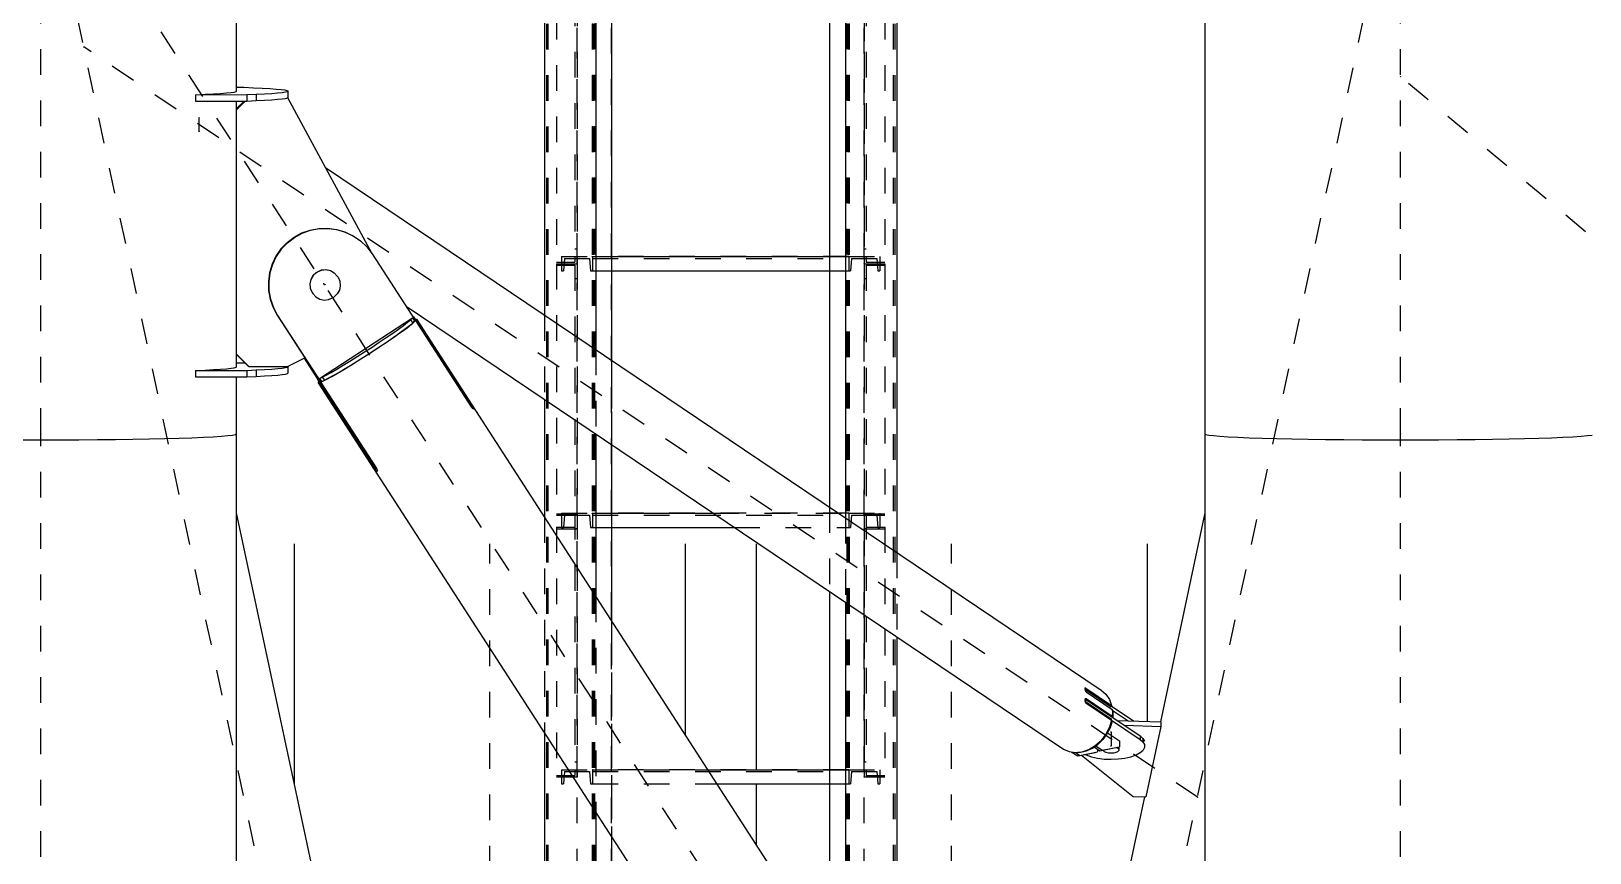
# Model space of a CAD drawing. Header units: millimetres. Extents: x 149919 to 150445, y 136651 to 136866.
# Drawn here: x 150370.78 to 150376.85, y 136738.25 to 136741.45 of the extents above; entities that cross this region are included whole.
import ezdxf

# ---------------------------------------------------------------- set-up
doc = ezdxf.new("R2010")
doc.units = ezdxf.units.MM
doc.header["$LTSCALE"] = 0.25
for name, pattern in [('CENTER', [50.8, 31.75, -6.35, 6.35, -6.35]), ('XKITLINE00', [0]), ('XKITLINE02', [4, 2, -2]), ('XKITLINE03', [6, 3, -1, 1, -1])]:
    doc.linetypes.add(name, pattern=pattern)

# ---------------------------------------------------------------- blocks, each defined once
blk = doc.blocks.new('çatıı')
at = {"color": 8, "linetype": 'CENTER'}
for p, q in [((22900, 8951.04), (22900, 10620.27)), ((23430, 8951.04), (23430, 10620.27)), ((23075, 8360.27), (22900, 9180.27)), ((23430, 8360.27), (22900, 9180.27)), ((23255, 8360.27), (23430, 9180.27)), ((23350.86, 8809.46), (22916.72, 9101.89)), ((25173.61, 7630.28), (23430, 9090.27)), ((22961.71, 9068.84), (22961.71, 9074.35)), ((23010.76, 9009.2), (23010.16, 9009.53)), ((22900, 7286.23), (22900, 8951.04)), ((23430, 7286.23), (23430, 8951.04)), ((23075, 8100.54), (23075, 8908.22)), ((23255, 8100.54), (23255, 8908.22)), ((23317.18, 8834.91), (23317.18, 8829.39))]:
    blk.add_line(p, q, dxfattribs=at)
at = {"color": 116, "linetype": 'XKITLINE02', "true_color": 0x136734}
for p, q in [((23097.16, 9590.91), (23097.16, 7919.31)), ((23097.69, 9590.91), (23097.69, 7919.31)), ((23114.92, 9590.91), (23114.92, 7919.31)), ((23115, 9590.95), (23115.01, 7919.31)), ((23115, 9590.95), (23115.01, 7919.31)), ((23115.46, 9590.91), (23115.46, 7919.31)), ((23115.85, 9590.95), (23115.86, 7919.31)), ((23115.85, 9590.95), (23115.86, 7919.31)), ((23122.5, 9590.95), (23122.51, 7919.31)), ((23122.5, 9590.95), (23122.51, 7919.31)), ((23214.14, 9590.95), (23214.14, 7919.31)), ((23214.54, 9590.91), (23214.54, 7919.31)), ((23214.99, 9590.95), (23214.99, 7919.31)), ((23215.07, 9590.91), (23215.07, 7919.31)), ((23232.3, 9590.91), (23232.3, 7919.31)), ((23232.84, 9590.91), (23232.84, 7919.31)), ((23108.21, 9119.94), (23108.21, 9017.96)), ((23109.01, 9119.94), (23109.01, 9017.38)), ((23220.99, 9119.94), (23220.99, 9017.38)), ((23221.79, 9119.94), (23221.79, 9017.96)), ((23101.01, 9114.7), (23101.01, 9017.38)), ((23228.99, 9114.7), (23228.99, 9017.38)), ((23108.21, 9023.2), (23109.01, 9023.2)), ((23220.99, 9023.2), (23221.79, 9023.2)), ((23101.01, 9017.96), (23108.21, 9017.96)), ((23101.01, 9017.38), (23101.01, 8919.35)), ((23101.01, 9017.38), (23109.01, 9017.38)), ((23101.01, 9017.38), (23109.01, 9017.38)), ((23101.01, 9016.8), (23108.21, 9016.8)), ((23103.01, 9020.13), (23103.01, 9014.63)), ((23103.01, 9020.13), (23115.01, 9020.13)), ((23103.01, 9020.13), (23103.01, 9014.63)), ((23104.07, 9019.43), (23103.69, 9014.63)), ((23104.07, 9019.43), (23103.69, 9014.63)), ((23104.07, 9019.43), (23113.94, 9019.43)), ((23108.21, 9016.8), (23108.21, 8914.13)), ((23109.01, 9017.38), (23109.01, 8914.13)), ((23113.94, 9019.43), (23114.33, 9014.63)), ((23113.94, 9019.43), (23114.33, 9014.63)), ((23115.01, 9020.13), (23115.01, 9014.63)), ((23115.01, 9020.13), (23122.5, 9020.13)), ((23115.01, 9020.13), (23115.01, 9014.63)), ((23115.01, 9020.13), (23115.01, 9014.63)), ((23115.01, 9019.43), (23214.99, 9019.43)), ((23207.49, 9020.13), (23214.99, 9020.13)), ((23214.99, 9020.13), (23214.99, 9014.63)), ((23214.99, 9020.13), (23214.99, 9014.63)), ((23214.99, 9020.13), (23226.99, 9020.13)), ((23214.99, 9020.13), (23214.99, 9014.63)), ((23216.05, 9019.43), (23215.67, 9014.63)), ((23216.05, 9019.43), (23215.67, 9014.63)), ((23216.05, 9019.43), (23225.92, 9019.43)), ((23220.99, 9020.13), (23220.99, 9017.38)), ((23220.99, 9017.38), (23228.99, 9017.38)), ((23220.99, 9017.38), (23220.99, 8914.13)), ((23220.99, 9017.38), (23228.99, 9017.38)), ((23221.79, 9017.96), (23228.99, 9017.96)), ((23221.79, 9016.8), (23221.79, 8914.13)), ((23221.79, 9016.8), (23228.99, 9016.8)), ((23225.92, 9019.43), (23226.31, 9014.63)), ((23225.92, 9019.43), (23226.31, 9014.63)), ((23226.99, 9020.13), (23226.99, 9014.63)), ((23226.99, 9020.13), (23226.99, 9014.63)), ((23228.99, 9017.38), (23228.99, 8919.35)), ((23103.01, 9014.63), (23103.69, 9014.63)), ((23108.21, 9011.57), (23109.01, 9011.57)), ((23114.33, 9014.63), (23115.01, 9014.63)), ((23115.01, 9014.63), (23122.5, 9014.63)), ((23207.49, 9014.63), (23214.99, 9014.63)), ((23214.99, 9014.63), (23215.67, 9014.63)), ((23220.99, 9011.57), (23221.79, 9011.57)), ((23226.31, 9014.63), (23226.99, 9014.63)), ((23096.31, 8997.38), (23096.31, 8964.48)), ((23116.31, 8983.91), (23116.31, 8951.01)), ((23122.5, 8979.73), (23122.5, 8946.83)), ((23101.01, 8919.93), (23109.01, 8919.93)), ((23103.01, 8920.13), (23103.01, 8914.63)), ((23103.01, 8920.13), (23115.01, 8920.13)), ((23103.01, 8920.13), (23103.01, 8914.63)), ((23104.07, 8919.43), (23103.69, 8914.63)), ((23104.07, 8919.43), (23103.69, 8914.63)), ((23104.07, 8919.43), (23113.94, 8919.43)), ((23108.21, 8919.94), (23108.21, 8817.96)), ((23108.21, 8919.94), (23109.01, 8919.94)), ((23109.01, 8919.94), (23109.01, 8817.38)), ((23113.94, 8919.43), (23114.33, 8914.63)), ((23113.94, 8919.43), (23114.33, 8914.63)), ((23115.01, 8920.13), (23115.01, 8914.63)), ((23115.01, 8920.13), (23122.5, 8920.13)), ((23115.01, 8920.13), (23115.01, 8914.63)), ((23115.01, 8920.13), (23115.01, 8914.63)), ((23115.01, 8919.43), (23214.99, 8919.43)), ((23162.15, 8920.13), (23214.99, 8920.13)), ((23207.49, 8922.49), (23207.49, 8889.59)), ((23214.99, 8920.13), (23214.99, 8914.63)), ((23214.99, 8920.13), (23214.99, 8914.63)), ((23214.99, 8920.13), (23226.99, 8920.13)), ((23214.99, 8920.13), (23214.99, 8914.63)), ((23216.05, 8919.43), (23215.67, 8914.63)), ((23216.05, 8919.43), (23215.67, 8914.63)), ((23216.05, 8919.43), (23225.92, 8919.43)), ((23220.99, 8919.94), (23220.99, 8817.38)), ((23220.99, 8919.94), (23221.79, 8919.94)), ((23220.99, 8919.93), (23228.99, 8919.93)), ((23221.79, 8919.94), (23221.79, 8817.96)), ((23225.92, 8919.43), (23226.31, 8914.63)), ((23225.92, 8919.43), (23226.31, 8914.63)), ((23226.99, 8920.13), (23226.99, 8914.63)), ((23226.99, 8920.13), (23226.99, 8914.63)), ((23096.31, 8918.63), (23096.31, 8834.47)), ((23101.01, 8919.35), (23108.21, 8919.35)), ((23101.01, 8914.7), (23101.01, 8817.38)), ((23101.01, 8914.7), (23108.21, 8914.7)), ((23101.01, 8914.12), (23109.01, 8914.12)), ((23103.01, 8914.63), (23103.69, 8914.63)), ((23108.21, 8914.13), (23109.01, 8914.13)), ((23114.33, 8914.63), (23115.01, 8914.63)), ((23115.01, 8914.63), (23122.5, 8914.63)), ((23170.31, 8914.63), (23214.99, 8914.63)), ((23213.69, 8918.31), (23213.69, 8885.41)), ((23214.99, 8914.63), (23215.67, 8914.63)), ((23220.99, 8914.13), (23221.79, 8914.13)), ((23220.99, 8914.12), (23228.99, 8914.12)), ((23220.99, 8913.4), (23220.99, 8817.38)), ((23221.79, 8919.35), (23228.99, 8919.35)), ((23221.79, 8914.7), (23228.99, 8914.7)), ((23226.31, 8914.63), (23226.99, 8914.63)), ((23228.99, 8914.7), (23228.99, 8817.38)), ((23233.69, 8904.84), (23233.69, 8871.94)), ((23116.31, 8887.68), (23116.31, 8803.53)), ((23122.5, 8878.09), (23122.51, 8793.94)), ((23108.21, 8823.2), (23109.01, 8823.2)), ((23220.99, 8823.2), (23221.79, 8823.2)), ((23101.01, 8817.96), (23108.21, 8817.96)), ((23101.01, 8817.38), (23109.01, 8817.38)), ((23103.01, 8820.13), (23103.01, 8814.63)), ((23103.01, 8820.13), (23115.01, 8820.13)), ((23103.01, 8820.13), (23103.01, 8814.63)), ((23104.07, 8819.43), (23103.69, 8814.63)), ((23104.07, 8819.43), (23103.69, 8814.63)), ((23104.07, 8819.43), (23113.94, 8819.43)), ((23113.94, 8819.43), (23114.33, 8814.63)), ((23113.94, 8819.43), (23114.33, 8814.63)), ((23115.01, 8820.13), (23115.01, 8814.63)), ((23115.01, 8820.13), (23159.97, 8820.13)), ((23115.01, 8820.13), (23115.01, 8814.63)), ((23115.01, 8820.13), (23115.01, 8814.63)), ((23115.01, 8819.43), (23214.99, 8819.43)), ((23207.49, 8820.13), (23214.99, 8820.13)), ((23214.99, 8820.13), (23214.99, 8814.63)), ((23214.99, 8820.13), (23214.99, 8814.63)), ((23214.99, 8820.13), (23226.99, 8820.13)), ((23214.99, 8820.13), (23214.99, 8814.63)), ((23216.05, 8819.43), (23215.67, 8814.63)), ((23216.05, 8819.43), (23215.67, 8814.63)), ((23216.05, 8819.43), (23225.92, 8819.43)), ((23220.99, 8817.38), (23228.99, 8817.38)), ((23221.79, 8817.96), (23228.99, 8817.96)), ((23225.92, 8819.43), (23226.31, 8814.63)), ((23225.92, 8819.43), (23226.31, 8814.63)), ((23226.99, 8820.13), (23226.99, 8814.63)), ((23226.99, 8820.13), (23226.99, 8814.63)), ((23103.01, 8814.63), (23103.69, 8814.63)), ((23114.33, 8814.63), (23115.01, 8814.63)), ((23115.01, 8814.63), (23163.52, 8814.63)), ((23207.49, 8814.63), (23214.99, 8814.63)), ((23214.99, 8814.63), (23215.67, 8814.63)), ((23226.31, 8814.63), (23226.99, 8814.63))]:
    blk.add_line(p, q, dxfattribs=at)
at = {"color": 1, "linetype": 'XKITLINE03'}
for p, q in [((23109.01, 7919.31), (23109.01, 9590.91)), ((23122.51, 7919.31), (23122.5, 9590.95)), ((23214.99, 9590.95), (23214.99, 7919.31)), ((23220.99, 7919.31), (23220.99, 9590.91)), ((23109.01, 9017.38), (23109.01, 9114.12)), ((23220.99, 9114.12), (23220.99, 9017.38)), ((23109.01, 8919.93), (23109.01, 9017.38)), ((23214.99, 9020.13), (23115.01, 9020.13)), ((23115.01, 9020.13), (23115.01, 9020.13)), ((23214.99, 9020.13), (23214.99, 9020.13)), ((23220.99, 9017.38), (23220.99, 8919.93)), ((23214.99, 8920.13), (23115.01, 8920.13)), ((23115.01, 8920.13), (23115.01, 8920.13)), ((23214.99, 8920.13), (23214.99, 8920.13)), ((23109.01, 8817.38), (23109.01, 8914.12)), ((23220.99, 8914.12), (23220.99, 8817.38)), ((23214.99, 8820.13), (23115.01, 8820.13)), ((23115.01, 8820.13), (23115.01, 8820.13)), ((23214.99, 8820.13), (23214.99, 8820.13))]:
    blk.add_line(p, q, dxfattribs=at)
at = {"color": 7, "linetype": 'XKITLINE00'}
for p, q in [((23096.31, 9157.44), (23096.31, 8997.38)), ((23116.31, 9157.44), (23116.31, 8983.91)), ((23122.5, 9157.44), (23122.5, 8979.73)), ((23207.49, 9157.44), (23207.49, 8922.49)), ((23213.69, 9157.44), (23213.69, 8918.31)), ((23233.69, 9157.44), (23233.69, 8904.84)), ((23122.5, 9020.13), (23207.49, 9020.13)), ((23122.5, 9014.63), (23207.49, 9014.63)), ((23096.31, 8964.48), (23096.31, 8918.63)), ((23116.31, 8951.01), (23116.31, 8887.68)), ((23122.5, 8946.83), (23122.5, 8878.09)), ((23122.5, 8920.13), (23162.15, 8920.13)), ((23122.5, 8914.63), (23170.31, 8914.63)), ((23207.49, 8889.59), (23207.49, 8746.61)), ((23213.69, 8885.41), (23213.69, 8737.02)), ((23233.69, 8871.94), (23233.69, 8706.08)), ((23096.31, 8834.47), (23096.31, 8383.05)), ((23159.97, 8820.13), (23207.49, 8820.13)), ((23163.52, 8814.63), (23207.49, 8814.63)), ((23116.31, 8803.53), (23116.31, 8383.05)), ((23122.51, 8793.94), (23122.51, 8383.05))]:
    blk.add_line(p, q, dxfattribs=at)
at = {"color": 8, "linetype": 'XKITLINE00'}
for p, q in [((22976.2, 9141.74), (22976.2, 9084.56)), ((23353.8, 9141.74), (23353.8, 8951.04)), ((22964.01, 9083.4), (22967.27, 9083.56)), ((22967.27, 9083.56), (22970.06, 9083.74)), ((22970.06, 9083.74), (22972.35, 9083.92)), ((22972.35, 9083.92), (22974.14, 9084.1)), ((22974.14, 9084.1), (22975.4, 9084.29)), ((22975.4, 9084.29), (22976.13, 9084.49)), ((22976.32, 9084.68), (22976.13, 9084.49)), ((22976.2, 9086.24), (22979.09, 9086.14)), ((22976.2, 9084.75), (22976.32, 9084.68)), ((22979.09, 9086.14), (22982.93, 9085.99)), ((22980.26, 9083.27), (22983.98, 9083.43)), ((22982.93, 9085.99), (22986.33, 9085.82)), ((22983.98, 9083.43), (22987.24, 9083.6)), ((22983.98, 9083.43), (22983.98, 9080.93)), ((22986.33, 9085.82), (22989.26, 9085.65)), ((22987.24, 9083.6), (22990.03, 9083.77)), ((22989.26, 9085.65), (22991.7, 9085.47)), ((22990.03, 9083.77), (22992.32, 9083.95)), ((22991.7, 9085.47), (22993.64, 9085.29)), ((22992.32, 9083.95), (22994.11, 9084.14)), ((22993.64, 9085.29), (22995.05, 9085.1)), ((22994.11, 9084.14), (22995.37, 9084.33)), ((22995.05, 9085.1), (22995.94, 9084.91)), ((22995.37, 9084.33), (22996.1, 9084.52)), ((22995.94, 9084.91), (22996.29, 9084.71)), ((22996.29, 9084.71), (22996.1, 9084.52)), ((22996.29, 9084.71), (22996.29, 9082.21)), ((22960.29, 9083.24), (22964.01, 9083.4)), ((22960.29, 9083.24), (22980.26, 9083.27)), ((22960.29, 9083.24), (22960.29, 9080.74)), ((22960.29, 9080.74), (22980.26, 9080.77)), ((22976.2, 9080.77), (22976.2, 8977.1)), ((22979.28, 9080.77), (22976.2, 9077.68)), ((22979.71, 9080.77), (22976.2, 9077.25)), ((22980.26, 9083.27), (22980.26, 9080.77)), ((22980.26, 9080.77), (22983.98, 9080.93)), ((22983.98, 9080.93), (22987.24, 9081.1)), ((22987.24, 9081.1), (22990.03, 9081.27)), ((22990.03, 9081.27), (22992.32, 9081.45)), ((22992.32, 9081.45), (22994.11, 9081.64)), ((22994.11, 9081.64), (22995.37, 9081.83)), ((22995.37, 9081.83), (22996.1, 9082.02)), ((22996.29, 9082.21), (22996.1, 9082.02)), ((22996.18, 9082.11), (23029.08, 9021.34)), ((23010.91, 9054.9), (23313.29, 8851.22)), ((22998.7, 9027.73), (23001.73, 9029.37)), ((22998.83, 9027.65), (23001.87, 9029.29)), ((23001.73, 9029.37), (23004.98, 9030.52)), ((23001.87, 9029.29), (23005.12, 9030.45)), ((23004.98, 9030.52), (23008.37, 9031.15)), ((23005.12, 9030.45), (23008.51, 9031.07)), ((23008.37, 9031.15), (23011.82, 9031.24)), ((23008.51, 9031.07), (23011.96, 9031.16)), ((23011.82, 9031.24), (23015.24, 9030.78)), ((23011.96, 9031.16), (23015.37, 9030.71)), ((23015.24, 9030.78), (23018.54, 9029.8)), ((23015.37, 9030.71), (23018.68, 9029.73)), ((23018.54, 9029.8), (23021.65, 9028.31)), ((23018.68, 9029.73), (23021.78, 9028.24)), ((22993.58, 9023.12), (22991.62, 9020.28)), ((22993.72, 9023.05), (22991.76, 9020.21)), ((22995.96, 9025.63), (22993.58, 9023.12)), ((22996.1, 9025.55), (22993.72, 9023.05)), ((22995.96, 9025.63), (22998.7, 9027.73)), ((22996.1, 9025.55), (22998.83, 9027.65)), ((23021.65, 9028.31), (23021.7, 9028.28)), ((23021.65, 9028.31), (23021.78, 9028.24)), ((23021.78, 9028.24), (23024.62, 9026.28)), ((23024.62, 9026.28), (23027.12, 9023.91)), ((23027.12, 9023.91), (23029.21, 9021.17)), ((22990.13, 9017.17), (22989.15, 9013.86)), ((22990.27, 9017.09), (22989.28, 9013.78)), ((22991.62, 9020.28), (22990.13, 9017.17)), ((22991.76, 9020.21), (22990.27, 9017.09)), ((23029.21, 9021.17), (23046.01, 8995.17)), ((22989.15, 9013.86), (22988.69, 9010.44)), ((22989.28, 9013.78), (22988.82, 9010.36)), ((23005.2, 9011.28), (23004.83, 9009.57)), ((23005.24, 9011.26), (23004.87, 9009.55)), ((23006.08, 9012.8), (23005.2, 9011.28)), ((23006.12, 9012.78), (23005.24, 9011.26)), ((23006.08, 9012.8), (23007.38, 9013.97)), ((23006.12, 9012.78), (23007.42, 9013.95)), ((23007.38, 9013.97), (23007.8, 9014.24)), ((23007.38, 9013.97), (23007.42, 9013.95)), ((23007.42, 9013.95), (23007.84, 9014.22)), ((23007.8, 9014.24), (23009.4, 9014.95)), ((23007.8, 9014.24), (23007.84, 9014.22)), ((23007.84, 9014.22), (23009.44, 9014.93)), ((23009.4, 9014.95), (23011.14, 9015.14)), ((23009.44, 9014.93), (23011.18, 9015.11)), ((23011.14, 9015.14), (23012.85, 9014.77)), ((23011.18, 9015.11), (23012.89, 9014.75)), ((23012.85, 9014.77), (23012.89, 9014.75)), ((23012.89, 9014.75), (23014.41, 9013.87)), ((23014.41, 9013.87), (23015.57, 9012.57)), ((23015.57, 9012.57), (23015.84, 9012.15)), ((23015.84, 9012.15), (23016.55, 9010.55)), ((23016.55, 9010.55), (23016.73, 9008.81)), ((22988.69, 9010.44), (22988.77, 9006.99)), ((22988.77, 9006.99), (22989.39, 9003.6)), ((22988.82, 9010.36), (22988.91, 9006.91)), ((22988.91, 9006.91), (22989.53, 9003.52)), ((23004.83, 9009.57), (23005.01, 9007.83)), ((23004.87, 9009.55), (23005.05, 9007.81)), ((23005.01, 9007.83), (23005.72, 9006.23)), ((23005.05, 9007.81), (23005.76, 9006.2)), ((23005.72, 9006.23), (23005.76, 9006.2)), ((23005.72, 9006.23), (23005.99, 9005.81)), ((23005.76, 9006.2), (23006.03, 9005.79)), ((23005.99, 9005.81), (23006.03, 9005.79)), ((23005.99, 9005.81), (23007.16, 9004.51)), ((23006.03, 9005.79), (23007.2, 9004.48)), ((23007.2, 9004.48), (23008.71, 9003.61)), ((23014.18, 9004.41), (23015.49, 9005.58)), ((23016.36, 9007.09), (23015.49, 9005.58)), ((23016.73, 9008.81), (23016.36, 9007.09)), ((22989.39, 9003.6), (22990.54, 9000.34)), ((22989.53, 9003.52), (22990.67, 9000.27)), ((22990.54, 9000.34), (22992.17, 8997.31)), ((22990.54, 9000.34), (22990.67, 9000.27)), ((22990.67, 9000.27), (22992.31, 8997.23)), ((23008.71, 9003.61), (23010.42, 9003.24)), ((23010.42, 9003.24), (23012.16, 9003.42)), ((23012.16, 9003.42), (23013.76, 9004.14)), ((23013.76, 9004.14), (23014.18, 9004.41)), ((23042.36, 9000.81), (23298.59, 8828.22)), ((22992.17, 8997.31), (23030.66, 8937.77)), ((22992.17, 8997.31), (22992.31, 8997.23)), ((22992.31, 8997.23), (23009.11, 8971.24)), ((23008.61, 8972.69), (23044.9, 8996.23)), ((23039.42, 8991.92), (23041.36, 8993.34)), ((23040.53, 8990.83), (23042.74, 8992.45)), ((23041.36, 8993.34), (23042.95, 8994.55)), ((23042.17, 8992.08), (23043.76, 8993.29)), ((23042.74, 8992.45), (23044.48, 8993.79)), ((23042.95, 8994.55), (23044.13, 8995.52)), ((23043.76, 8993.29), (23044.95, 8994.26)), ((23044.13, 8995.52), (23044.9, 8996.23)), ((23044.13, 8995.52), (23044.95, 8994.26)), ((23044.48, 8993.79), (23045.69, 8994.82)), ((23044.9, 8996.23), (23045.71, 8994.97)), ((23044.95, 8994.26), (23045.71, 8994.97)), ((23044.97, 8996.79), (23045.07, 8996.8)), ((23045.07, 8996.8), (23045.19, 8996.79)), ((23045.12, 8996.55), (23045.19, 8996.6)), ((23045.19, 8996.79), (23045.23, 8996.72)), ((23045.23, 8996.72), (23045.19, 8996.6)), ((23045.19, 8996.6), (23046, 8995.34)), ((23045.23, 8996.72), (23046.04, 8995.46)), ((23046.07, 8995.2), (23045.69, 8994.82)), ((23045.71, 8994.97), (23046.07, 8995.2)), ((23045.71, 8994.98), (23046.01, 8995.17)), ((23045.91, 8995.66), (23046.05, 8995.75)), ((23045.93, 8995.29), (23046.37, 8995.57)), ((23045.93, 8995.29), (23046, 8995.34)), ((23046.04, 8995.46), (23046, 8995.34)), ((23046.05, 8995.75), (23046.42, 8995.8)), ((23046.07, 8995.2), (23067.75, 8961.66)), ((23046.42, 8995.8), (23046.37, 8995.57)), ((23046.37, 8995.57), (23068.05, 8962.03)), ((23046.42, 8995.8), (23321.7, 8569.91)), ((23029.11, 8984.9), (23031.95, 8986.78)), ((23031.81, 8984.85), (23034.98, 8986.98)), ((23031.95, 8986.78), (23034.66, 8988.6)), ((23032.76, 8985.52), (23035.47, 8987.34)), ((23034.66, 8988.6), (23037.17, 8990.33)), ((23034.98, 8986.98), (23037.92, 8988.99)), ((23035.47, 8987.34), (23037.98, 8989.07)), ((23037.17, 8990.33), (23039.42, 8991.92)), ((23037.92, 8988.99), (23040.53, 8990.83)), ((23037.98, 8989.07), (23040.23, 8990.66)), ((23040.23, 8990.66), (23042.17, 8992.08)), ((22976.2, 8982.2), (22981.14, 8977.26)), ((22976.2, 8982.08), (22980.87, 8977.41)), ((22996.12, 8977.28), (23002.88, 8980.72)), ((23002.67, 8980.61), (23007.78, 8972.71)), ((23002.73, 8980.65), (23007.84, 8972.75)), ((23020.49, 8979.41), (23023.31, 8981.17)), ((23021.88, 8978.47), (23025.16, 8980.53)), ((23023.31, 8981.17), (23026.21, 8983.02)), ((23024.13, 8979.91), (23027.02, 8981.76)), ((23025.16, 8980.53), (23028.5, 8982.68)), ((23026.21, 8983.02), (23029.11, 8984.9)), ((23027.02, 8981.76), (23029.93, 8983.64)), ((23028.5, 8982.68), (23031.81, 8984.85)), ((23029.93, 8983.64), (23032.76, 8985.52)), ((22960.29, 8975.79), (22964.01, 8975.95)), ((22960.29, 8975.79), (22980.26, 8975.82)), ((22960.29, 8975.79), (22960.29, 8973.29)), ((22964.01, 8975.95), (22967.27, 8976.11)), ((22967.27, 8976.11), (22970.06, 8976.29)), ((22970.06, 8976.29), (22972.35, 8976.47)), ((22972.35, 8976.47), (22974.14, 8976.65)), ((22974.14, 8976.65), (22975.4, 8976.84)), ((22975.4, 8976.84), (22976.13, 8977.04)), ((22976.32, 8977.23), (22976.13, 8977.04)), ((22976.2, 8978.79), (22979.09, 8978.69)), ((22976.2, 8977.3), (22976.32, 8977.23)), ((22979.09, 8978.69), (22979.61, 8978.67)), ((22980.26, 8975.82), (22983.98, 8975.98)), ((22980.26, 8975.82), (22980.26, 8973.32)), ((22980.87, 8977.41), (22981.14, 8977.26)), ((22981.14, 8977.26), (22996.12, 8977.28)), ((22983.98, 8975.98), (22987.24, 8976.15)), ((22983.98, 8975.98), (22983.98, 8973.48)), ((22987.24, 8976.15), (22990.03, 8976.32)), ((22990.03, 8976.32), (22992.33, 8976.5)), ((22992.33, 8976.5), (22994.11, 8976.69)), ((22992.33, 8974), (22994.11, 8974.19)), ((22994.11, 8976.69), (22995.37, 8976.88)), ((22994.11, 8974.19), (22995.37, 8974.38)), ((22995.37, 8976.88), (22996.1, 8977.07)), ((22995.37, 8974.38), (22996.1, 8974.57)), ((22996.29, 8977.26), (22996.1, 8977.07)), ((22996.29, 8974.76), (22996.1, 8974.57)), ((22996.19, 8977.32), (22996.29, 8977.26)), ((22996.29, 8977.26), (22996.29, 8974.76)), ((23011.25, 8973.99), (23013.14, 8975.03)), ((23013.14, 8975.03), (23015.34, 8976.3)), ((23013.38, 8973.41), (23015.9, 8974.85)), ((23013.95, 8973.77), (23016.16, 8975.05)), ((23015.34, 8976.3), (23017.81, 8977.78)), ((23015.9, 8974.85), (23018.76, 8976.56)), ((23016.16, 8975.05), (23018.63, 8976.52)), ((23017.81, 8977.78), (23020.49, 8979.41)), ((23018.63, 8976.52), (23021.3, 8978.15)), ((23018.76, 8976.56), (23021.88, 8978.47)), ((23021.3, 8978.15), (23024.13, 8979.91)), ((22960.29, 8973.29), (22980.26, 8973.32)), ((22976.2, 8973.32), (22976.2, 8951.04)), ((22980.26, 8973.32), (22983.98, 8973.48)), ((22983.98, 8973.48), (22987.24, 8973.65)), ((22987.24, 8973.65), (22990.03, 8973.82)), ((22990.03, 8973.82), (22992.33, 8974)), ((23007.71, 8972.66), (23007.67, 8972.54)), ((23007.67, 8972.54), (23007.71, 8972.47)), ((23007.71, 8972.66), (23007.99, 8972.84)), ((23007.71, 8972.47), (23008.52, 8971.21)), ((23007.71, 8972.47), (23007.82, 8972.45)), ((23007.82, 8972.45), (23008.02, 8972.49)), ((23007.82, 8972.45), (23008.64, 8971.2)), ((23008.02, 8972.49), (23008.16, 8972.57)), ((23008.02, 8972.49), (23008.84, 8971.23)), ((23008.16, 8971.17), (23008.1, 8970.94)), ((23008.1, 8970.94), (23008.47, 8970.99)), ((23008.1, 8970.94), (23283.37, 8545.05)), ((23008.16, 8971.17), (23008.43, 8971.35)), ((23008.47, 8970.99), (23008.97, 8971.32)), ((23008.47, 8970.99), (23030.15, 8937.45)), ((23008.52, 8971.21), (23008.64, 8971.2)), ((23008.61, 8972.69), (23009.73, 8973.2)), ((23008.61, 8972.69), (23009.42, 8971.43)), ((23008.64, 8971.2), (23008.84, 8971.23)), ((23008.84, 8971.23), (23008.97, 8971.32)), ((23009.06, 8971.2), (23009.68, 8971.46)), ((23009.06, 8971.2), (23009.42, 8971.43)), ((23009.06, 8971.2), (23030.74, 8937.66)), ((23009.07, 8971.26), (23009.09, 8971.22)), ((23009.07, 8971.26), (23009.11, 8971.24)), ((23009.11, 8971.24), (23009.42, 8971.44)), ((23009.42, 8971.43), (23010.54, 8971.95)), ((23009.68, 8971.46), (23011.29, 8972.26)), ((23009.73, 8973.2), (23011.25, 8973.99)), ((23009.73, 8973.2), (23010.54, 8971.95)), ((23010.54, 8971.95), (23012.06, 8972.73)), ((23011.29, 8972.26), (23013.38, 8973.41)), ((23012.06, 8972.73), (23013.95, 8973.77)), ((23067.67, 8961.79), (23068.05, 8962.03)), ((23068.05, 8962.03), (23068.24, 8961.73)), ((23067.75, 8961.66), (23067.95, 8961.38)), ((23067.87, 8961.49), (23068.24, 8961.73)), ((23067.95, 8961.38), (23068.15, 8961.13)), ((23068.15, 8961.13), (23068.34, 8960.93)), ((23068.24, 8961.73), (23068.41, 8961.45)), ((23068.34, 8960.93), (23068.5, 8960.8)), ((23068.41, 8961.45), (23068.56, 8961.2)), ((23068.5, 8960.8), (23068.63, 8960.74)), ((23068.56, 8961.2), (23068.67, 8961)), ((23068.63, 8960.74), (23068.71, 8960.77)), ((23068.67, 8961), (23068.74, 8960.86)), ((23068.74, 8960.85), (23068.71, 8960.77)), ((22958.9, 8949.57), (22963.35, 8949.76)), ((22958.9, 8949.58), (22963.35, 8949.76)), ((22963.35, 8949.76), (22967.2, 8949.95)), ((22963.35, 8949.76), (22967.2, 8949.95)), ((22967.2, 8949.95), (22970.39, 8950.16)), ((22967.2, 8949.95), (22970.39, 8950.15)), ((22970.39, 8950.15), (22972.91, 8950.37)), ((22970.39, 8950.16), (22972.91, 8950.37)), ((22972.91, 8950.37), (22974.73, 8950.59)), ((22974.73, 8950.59), (22975.83, 8950.81)), ((22974.73, 8950.59), (22975.83, 8950.81)), ((22975.83, 8950.81), (22976.2, 8951.04)), ((22975.83, 8950.81), (22976.2, 8951.04)), ((22976.2, 8951.04), (22976.2, 8396.88)), ((23353.8, 8951.04), (23354.16, 8950.81)), ((23353.8, 8951.04), (23353.8, 8565.48)), ((23353.8, 8951.04), (23354.16, 8950.81)), ((23354.16, 8950.81), (23355.26, 8950.59)), ((23354.16, 8950.81), (23355.26, 8950.59)), ((23355.26, 8950.59), (23357.08, 8950.37)), ((23357.08, 8950.37), (23359.6, 8950.15)), ((23357.08, 8950.37), (23359.6, 8950.16)), ((23359.6, 8950.16), (23362.79, 8949.95)), ((23359.6, 8950.15), (23362.79, 8949.95)), ((23362.79, 8949.95), (23366.64, 8949.76)), ((23362.79, 8949.95), (23366.64, 8949.76)), ((23366.64, 8949.76), (23371.09, 8949.57)), ((23366.64, 8949.76), (23371.09, 8949.58)), ((23488.9, 8949.57), (23493.35, 8949.76)), ((23488.9, 8949.58), (23493.35, 8949.76)), ((23493.35, 8949.76), (23497.2, 8949.95)), ((23493.35, 8949.76), (23497.2, 8949.95)), ((23497.2, 8949.95), (23500.39, 8950.16)), ((23497.2, 8949.95), (23500.39, 8950.15)), ((23500.39, 8950.15), (23502.91, 8950.37)), ((23500.39, 8950.16), (23502.91, 8950.37)), ((23502.91, 8950.37), (23504.73, 8950.59)), ((22892.53, 8948.74), (22900, 8948.73)), ((22900, 8948.73), (22907.46, 8948.74)), ((22907.46, 8948.74), (22914.86, 8948.78)), ((22907.46, 8948.75), (22914.86, 8948.78)), ((22914.86, 8948.78), (22922.12, 8948.83)), ((22914.86, 8948.78), (22922.12, 8948.83)), ((22922.12, 8948.83), (22929.16, 8948.91)), ((22922.12, 8948.83), (22929.16, 8948.91)), ((22929.16, 8948.91), (22935.92, 8949.01)), ((22929.16, 8948.91), (22935.92, 8949)), ((22935.92, 8949), (22942.33, 8949.12)), ((22935.92, 8949.01), (22942.33, 8949.12)), ((22942.33, 8949.12), (22948.34, 8949.26)), ((22942.33, 8949.12), (22948.34, 8949.26)), ((22948.34, 8949.26), (22953.88, 8949.41)), ((22948.34, 8949.26), (22953.88, 8949.41)), ((22953.88, 8949.41), (22958.9, 8949.58)), ((22953.88, 8949.41), (22958.9, 8949.57)), ((23371.09, 8949.58), (23376.11, 8949.41)), ((23371.09, 8949.57), (23376.11, 8949.41)), ((23376.11, 8949.41), (23381.65, 8949.26)), ((23376.11, 8949.41), (23381.65, 8949.26)), ((23381.65, 8949.26), (23387.66, 8949.12)), ((23381.65, 8949.26), (23387.66, 8949.12)), ((23387.66, 8949.12), (23394.07, 8949)), ((23387.66, 8949.12), (23394.07, 8949.01)), ((23394.07, 8949.01), (23400.83, 8948.91)), ((23394.07, 8949), (23400.83, 8948.91)), ((23400.83, 8948.91), (23407.88, 8948.83)), ((23400.83, 8948.91), (23407.88, 8948.83)), ((23407.88, 8948.83), (23415.13, 8948.78)), ((23407.88, 8948.83), (23415.13, 8948.78)), ((23415.13, 8948.78), (23422.53, 8948.74)), ((23415.13, 8948.78), (23422.53, 8948.75)), ((23422.53, 8948.74), (23430, 8948.73)), ((23430, 8948.73), (23437.46, 8948.74)), ((23437.46, 8948.74), (23444.86, 8948.78)), ((23437.46, 8948.75), (23444.86, 8948.78)), ((23444.86, 8948.78), (23452.12, 8948.83)), ((23444.86, 8948.78), (23452.12, 8948.83)), ((23452.12, 8948.83), (23459.16, 8948.91)), ((23452.12, 8948.83), (23459.16, 8948.91)), ((23459.16, 8948.91), (23465.92, 8949.01)), ((23459.16, 8948.91), (23465.92, 8949)), ((23465.92, 8949), (23472.33, 8949.12)), ((23465.92, 8949.01), (23472.33, 8949.12)), ((23472.33, 8949.12), (23478.34, 8949.26)), ((23472.33, 8949.12), (23478.34, 8949.26)), ((23478.34, 8949.26), (23483.88, 8949.41)), ((23478.34, 8949.26), (23483.88, 8949.41)), ((23483.88, 8949.41), (23488.9, 8949.58)), ((23483.88, 8949.41), (23488.9, 8949.57)), ((23030.15, 8937.45), (23030.65, 8937.77)), ((23030.74, 8937.66), (23030.92, 8937.36)), ((23030.15, 8937.45), (23030.35, 8937.16)), ((23030.35, 8937.16), (23030.85, 8937.48)), ((23030.35, 8937.16), (23030.54, 8936.89)), ((23030.54, 8936.89), (23030.72, 8936.66)), ((23030.72, 8936.66), (23030.87, 8936.48)), ((23030.87, 8936.48), (23030.99, 8936.37)), ((23030.92, 8937.36), (23031.06, 8937.07)), ((23031, 8936.37), (23031.1, 8936.37)), ((23031.06, 8937.07), (23031.15, 8936.81)), ((23031.17, 8936.45), (23031.1, 8936.37)), ((23031.15, 8936.81), (23031.19, 8936.6)), ((23031.19, 8936.6), (23031.17, 8936.45)), ((22976.2, 8920.3), (23006.05, 8780.4)), ((23353.8, 8920.3), (23336.42, 8838.87)), ((22998.8, 8908.22), (22998.8, 8814.4)), ((23151.2, 8908.22), (23151.2, 8833.7)), ((23178.8, 8908.22), (23178.8, 8820.13)), ((23331.2, 8908.22), (23331.2, 8839.04)), ((23307.03, 8851.92), (23306.99, 8851.75)), ((23306.99, 8851.75), (23307, 8851.53)), ((23306.99, 8851.74), (23307.17, 8851.45)), ((23307, 8847.39), (23306.99, 8847.13)), ((23306.99, 8847.13), (23307.03, 8846.86)), ((23307, 8851.78), (23317.03, 8845.03)), ((23307, 8851.53), (23307.04, 8851.28)), ((23307.04, 8847.62), (23307, 8847.39)), ((23307.11, 8852.03), (23307.03, 8851.92)), ((23307.03, 8846.86), (23307.11, 8846.62)), ((23307.04, 8851.93), (23307.33, 8852)), ((23307.04, 8851.28), (23307.13, 8851.02)), ((23307.13, 8847.81), (23307.04, 8847.62)), ((23307.08, 8847.71), (23307.17, 8847.73)), ((23307.17, 8846.77), (23307.1, 8846.63)), ((23307.11, 8852.03), (23307.22, 8852.03)), ((23307.11, 8846.62), (23307.22, 8846.45)), ((23307.13, 8851.02), (23307.24, 8850.79)), ((23307.24, 8847.92), (23307.13, 8847.81)), ((23307.14, 8847.82), (23307.51, 8847.9)), ((23307.17, 8851.45), (23317.25, 8844.66)), ((23307.17, 8851.45), (23307.17, 8850.94)), ((23307.17, 8847.73), (23328.5, 8833.37)), ((23307.17, 8847.73), (23307.17, 8846.77)), ((23307.17, 8846.77), (23317.25, 8839.98)), ((23307.22, 8852.03), (23307.33, 8852)), ((23307.24, 8850.79), (23307.37, 8850.6)), ((23307.24, 8847.92), (23307.37, 8847.95)), ((23307.33, 8852), (23317.41, 8845.21)), ((23307.37, 8850.6), (23307.51, 8850.48)), ((23307.37, 8847.95), (23307.51, 8847.9)), ((23307.51, 8850.48), (23317.59, 8843.68)), ((23307.51, 8847.9), (23317.59, 8841.11)), ((23313.29, 8851.22), (23315.16, 8849.66)), ((23315.16, 8849.66), (23316.56, 8847.61)), ((23316.56, 8847.61), (23317.41, 8845.21)), ((23307.22, 8846.45), (23307.33, 8846.3)), ((23307.33, 8846.3), (23317.41, 8839.51)), ((23316.93, 8845.09), (23317.41, 8845.21)), ((23316.93, 8845.09), (23317.06, 8845.13)), ((23317.03, 8845.03), (23317.25, 8845.08)), ((23317.03, 8845.03), (23317.25, 8844.66)), ((23317.06, 8845.13), (23317.17, 8845.06)), ((23317.15, 8841.01), (23317.59, 8841.11)), ((23317.15, 8841.01), (23317.32, 8841.05)), ((23317.25, 8845.08), (23317.25, 8844.66)), ((23317.25, 8845.08), (23325.96, 8839.21)), ((23317.32, 8841.05), (23317.82, 8840.71)), ((23317.42, 8845.2), (23317.53, 8844.89)), ((23317.59, 8843.68), (23317.73, 8842.43)), ((23317.73, 8842.43), (23317.59, 8841.11)), ((23317.62, 8843.45), (23323.81, 8839.28)), ((23317.62, 8843.42), (23317.82, 8843.28)), ((23317.63, 8841.52), (23317.87, 8841.36)), ((23317.66, 8840.67), (23317.82, 8840.71)), ((23317.69, 8842.77), (23317.87, 8842.65)), ((23317.82, 8843.28), (23317.87, 8842.65)), ((23317.87, 8841.36), (23317.82, 8840.71)), ((23317.87, 8842.65), (23317.89, 8842.01)), ((23317.89, 8842.01), (23317.87, 8841.36)), ((23316.56, 8836.71), (23315.16, 8834.01)), ((23316.79, 8836.55), (23315.57, 8834.14)), ((23315.81, 8834.6), (23320.52, 8831.43)), ((23317.41, 8839.51), (23316.56, 8836.71)), ((23316.56, 8836.71), (23316.79, 8836.55)), ((23317.57, 8839.09), (23316.79, 8836.55)), ((23317.25, 8839.98), (23317.12, 8839.7)), ((23317.25, 8839.98), (23317.25, 8839.61)), ((23317.33, 8839.24), (23317.57, 8839.09)), ((23317.4, 8839.46), (23328.5, 8831.99)), ((23319.5, 8839.42), (23336.58, 8838.86)), ((23322.37, 8837.49), (23336.58, 8837.02)), ((23336.58, 8837.02), (23330.73, 8809.59)), ((23336.58, 8838.86), (23336.58, 8837.02)), ((23307.62, 8827.53), (23309.91, 8828.57)), ((23308.56, 8828.09), (23311.05, 8829.59)), ((23309.91, 8828.57), (23311.18, 8829.45)), ((23310.61, 8829.05), (23312.85, 8827.54)), ((23311.05, 8829.59), (23313.29, 8831.6)), ((23311.15, 8829.43), (23311.19, 8829.44)), ((23311.19, 8829.46), (23312.06, 8830.06)), ((23311.19, 8829.46), (23311.19, 8829.44)), ((23311.19, 8829.44), (23313.72, 8827.74)), ((23312.06, 8830.06), (23313.98, 8831.94)), ((23312.85, 8827.54), (23319.66, 8828.93)), ((23315.16, 8834.01), (23313.29, 8831.6)), ((23313.72, 8827.74), (23320.52, 8829.13)), ((23315.57, 8834.14), (23313.98, 8831.94)), ((23319.17, 8828.86), (23319.55, 8828.71)), ((23319.55, 8828.71), (23319.86, 8828.53)), ((23319.66, 8828.93), (23320.52, 8829.13)), ((23319.66, 8828.96), (23319.66, 8828.93)), ((23319.86, 8829), (23319.86, 8828.53)), ((23319.86, 8828.53), (23320.09, 8828.34)), ((23320.09, 8828.34), (23320.23, 8828.14)), ((23320.11, 8829.05), (23320.23, 8828.87)), ((23320.11, 8829.05), (23320.23, 8828.87)), ((23320.23, 8828.87), (23320.28, 8828.66)), ((23320.23, 8828.87), (23320.28, 8828.66)), ((23320.28, 8829.08), (23320.28, 8828.66)), ((23320.28, 8828.66), (23320.28, 8827.92)), ((23320.52, 8831.43), (23320.52, 8829.13)), ((23328.5, 8833.37), (23329.62, 8832.38)), ((23328.5, 8833.37), (23328.5, 8831.99)), ((23328.5, 8831.99), (23329.62, 8831.01)), ((23329.62, 8832.38), (23329.62, 8831.01)), ((23329.62, 8832.38), (23330.21, 8831.33)), ((23329.62, 8831.01), (23330.21, 8829.95)), ((23330.22, 8828.88), (23329.66, 8827.82)), ((23330.21, 8829.95), (23330.22, 8828.88)), ((23298.59, 8828.22), (23300.83, 8827.24)), ((23300.83, 8827.24), (23303.32, 8826.88)), ((23301.96, 8827.08), (23304.22, 8825.56)), ((23303.32, 8826.88), (23305.94, 8827.17)), ((23303.4, 8826.89), (23305.08, 8825.76)), ((23304.22, 8825.56), (23311.02, 8826.95)), ((23304.22, 8825.56), (23305.08, 8825.76)), ((23304.25, 8826.99), (23305.27, 8826.99)), ((23305.08, 8825.76), (23311.89, 8827.15)), ((23305.27, 8826.99), (23307.62, 8827.53)), ((23305.69, 8825.88), (23325.75, 8809.75)), ((23305.94, 8827.17), (23308.56, 8828.09)), ((23307.05, 8826.16), (23307.49, 8825.92)), ((23307.49, 8825.92), (23309.54, 8825.21)), ((23309.54, 8825.21), (23311.91, 8824.67)), ((23311.02, 8826.95), (23311.89, 8827.15)), ((23311.02, 8826.97), (23311.02, 8826.95)), ((23311.89, 8828.19), (23311.89, 8827.15)), ((23311.91, 8824.67), (23314.52, 8824.35)), ((23312.85, 8827.54), (23313.72, 8827.74)), ((23314.11, 8827.82), (23314.13, 8827.7)), ((23314.13, 8827.7), (23314.28, 8827.5)), ((23314.28, 8827.5), (23314.51, 8827.3)), ((23314.51, 8827.3), (23314.82, 8827.13)), ((23314.52, 8824.35), (23317.25, 8824.24)), ((23314.82, 8827.13), (23315.2, 8826.98)), ((23315.2, 8826.98), (23315.65, 8826.86)), ((23315.65, 8826.86), (23316.14, 8826.77)), ((23316.14, 8826.77), (23316.66, 8826.72)), ((23316.66, 8826.72), (23317.2, 8826.7)), ((23317.2, 8826.7), (23317.74, 8826.72)), ((23317.25, 8824.24), (23319.97, 8824.36)), ((23317.74, 8826.72), (23318.26, 8826.77)), ((23318.26, 8826.77), (23318.75, 8826.87)), ((23318.75, 8826.87), (23319.19, 8826.99)), ((23319.19, 8826.99), (23319.57, 8827.14)), ((23319.57, 8827.14), (23319.88, 8827.31)), ((23319.88, 8827.31), (23320.1, 8827.51)), ((23319.97, 8824.36), (23322.57, 8824.69)), ((23320.24, 8827.71), (23320.1, 8827.51)), ((23320.23, 8828.14), (23320.28, 8827.92)), ((23320.28, 8827.92), (23320.24, 8827.71)), ((23322.57, 8824.69), (23324.94, 8825.24)), ((23324.94, 8825.24), (23326.96, 8825.96)), ((23326.96, 8825.96), (23328.56, 8826.84)), ((23328.56, 8826.84), (23329.66, 8827.82)), ((23178.8, 8814.63), (23178.8, 8791)), ((23330.17, 8809.61), (23323.94, 8780.4)), ((23325.75, 8809.75), (23330.73, 8809.59))]:
    blk.add_line(p, q, dxfattribs=at)
for centre in [(22916.72, 9101.89), (23430, 9090.27), (22961.71, 9074.35), (22961.71, 9068.84), (23010.16, 9009.53), (23010.76, 9009.2), (22900, 8951.04), (22900, 8951.04), (23430, 8951.04), (23430, 8951.04), (23317.18, 8834.91), (23317.18, 8829.39), (23350.86, 8809.46)]:
    blk.add_circle(centre, 0.05, dxfattribs=at)
at = {"color": 1, "linetype": 'XKITLINE00'}
for centre in [(23109.01, 9017.38), (23109.01, 9017.38), (23115.01, 9020.13), (23115.01, 9020.13), (23214.99, 9020.13), (23214.99, 9020.13), (23220.99, 9017.38), (23220.99, 9017.38), (23109.01, 8919.93), (23115.01, 8920.13), (23115.01, 8920.13), (23214.99, 8920.13), (23214.99, 8920.13), (23220.99, 8919.93), (23109.01, 8914.12), (23220.99, 8914.12), (23109.01, 8817.38), (23115.01, 8820.13), (23115.01, 8820.13), (23214.99, 8820.13), (23214.99, 8820.13), (23220.99, 8817.38)]:
    blk.add_circle(centre, 0.05, dxfattribs=at)

msp = doc.modelspace()

# ---------------------------------------------------------------- block references
at = {"xscale": 0.009999943142843078, "yscale": 0.009999943142843078, "zscale": 0.009999943142843078}
msp.add_blockref('çatıı', (150141.8141, 136650.3731), dxfattribs=at)

doc.saveas('drawing.dxf')
